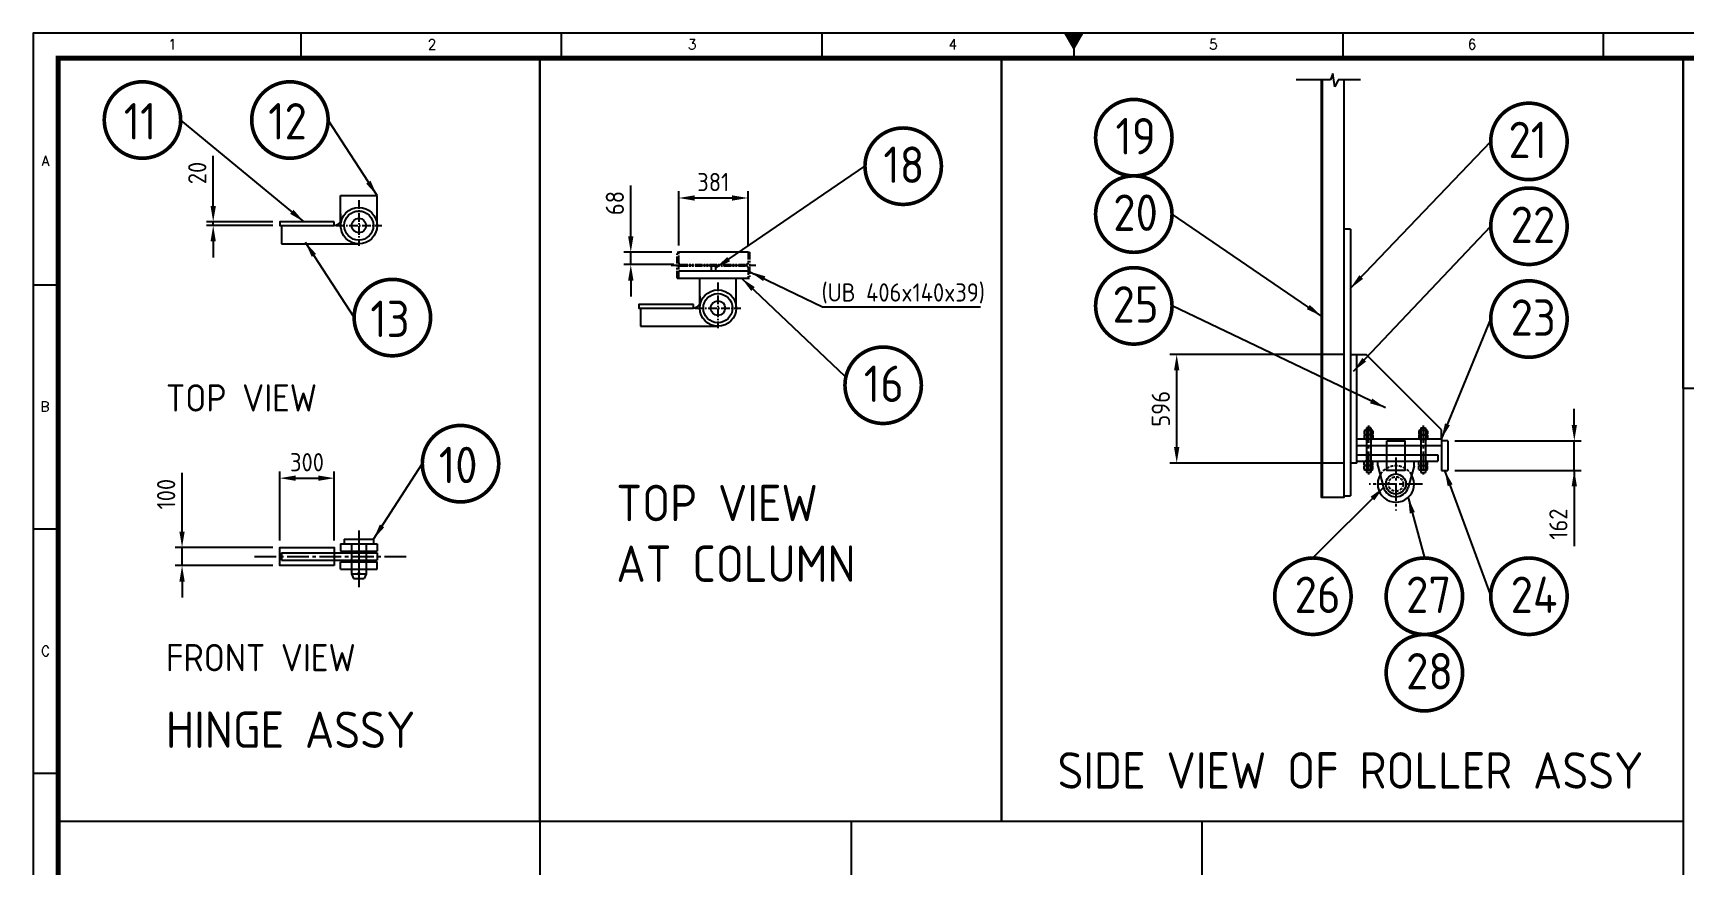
# Model space of a CAD drawing. Header units: millimetres. Extents: x -1362 to -436, y 602 to 1257.
# Drawn here: x -1359 to -996.1, y 1071.1 to 1253.9 of the extents above; entities that cross this region are included whole.
import ezdxf
from ezdxf.enums import TextEntityAlignment as Align

# ---------------------------------------------------------------- set-up
doc = ezdxf.new("R2010")
doc.units = ezdxf.units.MM
for name, pattern in [('CENTER2', [28.575, 19.05, -3.175, 3.175, -3.175]), ('DASHED2', [9.525, 6.35, -3.175]), ('PHANTOM2', [31.75, 15.875, -3.175, 3.175, -3.175, 3.175, -3.175])]:
    doc.linetypes.add(name, pattern=pattern)
doc.layers.add('BORDER', color=6, linetype='Continuous')
doc.styles.add('ACISOTS', font='isocp.shx')
doc.styles.add('ROMANS', font='romans.shx', dxfattribs={"width": 0.8})
doc.styles.get("Standard").update_dxf_attribs({"font": 'arial.ttf'})
doc.dimstyles.new('ISO-25', dxfattribs={"dimtxt": 4, "dimasz": 3.5, "dimexe": 1.5, "dimexo": 1.5, "dimgap": 1.5, "dimtad": 1, "dimtxsty": 'Standard', "dimcen": 0, "dimadec": 0, "dimazin": 0, "dimtfac": 1, "dimtmove": 0, "dimatfit": 3, "dimfxl": 1, "dimarcsym": 0})

# ---------------------------------------------------------------- blocks, each defined once
blk = doc.blocks.new('*D6690')
at = {"color": 0, "lineweight": -2}
for p, q in [((-1326.19, 1144.34), (-1326.19, 1157.25)), ((-1306.23, 1140.84), (-1327.69, 1140.84)), ((-1326.19, 1136.84), (-1326.19, 1140.84)), ((-1306.23, 1136.84), (-1327.69, 1136.84)), ((-1326.19, 1133.34), (-1326.19, 1129.84))]:
    blk.add_line(p, q, dxfattribs=at)
at = {"color": 0}
for points in [[(-1326.78, 1144.34), (-1325.61, 1144.34), (-1326.19, 1140.84)], [(-1325.61, 1133.34), (-1326.78, 1133.34), (-1326.19, 1136.84)]]:
    blk.add_solid(points, dxfattribs=at)
at = {"layer": 'Defpoints', "color": 0}
for p in [(-1326.19, 1140.84), (-1304.73, 1140.84), (-1304.73, 1136.84)]:
    blk.add_point(p, dxfattribs=at)
at = {"color": 0, "ltscale": 0.5, "insert": (-1329.69, 1152.54), "char_height": 4, "attachment_point": 5, "rotation": 90, "style": 'ACISOTS'}
blk.add_mtext('100', dxfattribs=at)
blk = doc.blocks.new('*D6691')
at = {"color": 0, "lineweight": -2}
for p, q in [((-1304.73, 1142.34), (-1304.73, 1157.56)), ((-1301.23, 1156.06), (-1296.23, 1156.06)), ((-1292.73, 1142.34), (-1292.73, 1157.56))]:
    blk.add_line(p, q, dxfattribs=at)
at = {"color": 0}
for points in [[(-1301.23, 1156.65), (-1301.23, 1155.48), (-1304.73, 1156.06)], [(-1296.23, 1155.48), (-1296.23, 1156.65), (-1292.73, 1156.06)]]:
    blk.add_solid(points, dxfattribs=at)
at = {"layer": 'Defpoints', "color": 0}
for p in [(-1292.73, 1156.06), (-1304.73, 1140.84), (-1292.73, 1140.84)]:
    blk.add_point(p, dxfattribs=at)
at = {"color": 0, "ltscale": 0.5, "insert": (-1298.73, 1159.56), "char_height": 4, "attachment_point": 5, "style": 'ACISOTS'}
blk.add_mtext('300', dxfattribs=at)
blk = doc.blocks.new('*D6692')
at = {"color": 0, "lineweight": -2}
for p, q in [((-1319.35, 1215.86), (-1319.35, 1226.86)), ((-1306.23, 1212.36), (-1320.85, 1212.36)), ((-1319.35, 1211.56), (-1319.35, 1212.36)), ((-1306.23, 1211.56), (-1320.85, 1211.56)), ((-1319.35, 1208.06), (-1319.35, 1204.56))]:
    blk.add_line(p, q, dxfattribs=at)
at = {"color": 0}
for points in [[(-1319.93, 1215.86), (-1318.76, 1215.86), (-1319.35, 1212.36)], [(-1318.76, 1208.06), (-1319.93, 1208.06), (-1319.35, 1211.56)]]:
    blk.add_solid(points, dxfattribs=at)
at = {"layer": 'Defpoints', "color": 0}
for p in [(-1319.35, 1212.36), (-1304.73, 1212.36), (-1304.73, 1211.56)]:
    blk.add_point(p, dxfattribs=at)
at = {"color": 0, "ltscale": 0.5, "insert": (-1322.85, 1223.11), "char_height": 4, "attachment_point": 5, "rotation": 90, "style": 'ACISOTS'}
blk.add_mtext('20', dxfattribs=at)
blk = doc.blocks.new('A$7E97B1321435D')
at = {"color": 6, "linetype": 'PHANTOM2', "ltscale": 0.25}
for p, q in [((3.37, 0), (3.37, 14.18)), ((3.37, 14.18), (4.23, 14.18)), ((4.23, 8.43), (4.23, 14.18)), ((42.31, 14.18), (42.31, 8.43)), ((42.31, 14.18), (43.17, 14.18)), ((43.17, 14.18), (43.17, 0)), ((3.37, 0), (4.23, 0)), ((4.23, 0), (4.23, 5.75)), ((5.25, 7.41), (41.29, 7.41)), ((5.25, 6.77), (41.29, 6.77)), ((42.31, 5.75), (42.31, 0)), ((42.31, 0), (43.17, 0))]:
    blk.add_line(p, q, dxfattribs=at)
at = {"color": 3, "linetype": 'CENTER2', "ltscale": 0.5}
blk.add_line((0, 7.09), (46.54, 7.09), dxfattribs=at)
at = {"color": 6, "linetype": 'PHANTOM2', "ltscale": 0.25}
for centre, start, end in [((5.25, 8.43), 180, 270), ((41.29, 5.75), 0, 90)]:
    blk.add_arc(centre, 1.02, start, end, dxfattribs=at)
at = {"color": 6, "linetype": 'PHANTOM2', "ltscale": 0.25, "extrusion": (0, 0, -1)}
for centre, start, end in [((-5.25, 5.75), 0, 90), ((-41.29, 8.43), 180, 270)]:
    blk.add_arc(centre, 1.02, start, end, dxfattribs=at)
blk = doc.blocks.new('*D6733')
at = {"color": 0, "lineweight": -2}
for p, q in [((-1070.89, 1183.22), (-1109.06, 1183.22)), ((-1107.56, 1162.88), (-1107.56, 1179.72)), ((-1070.89, 1159.38), (-1109.06, 1159.38))]:
    blk.add_line(p, q, dxfattribs=at)
at = {"color": 0}
for points in [[(-1106.98, 1179.72), (-1108.15, 1179.72), (-1107.56, 1183.22)], [(-1108.15, 1162.88), (-1106.98, 1162.88), (-1107.56, 1159.38)]]:
    blk.add_solid(points, dxfattribs=at)
at = {"layer": 'Defpoints', "color": 0}
for p in [(-1107.56, 1183.22), (-1069.39, 1183.22), (-1069.39, 1159.38)]:
    blk.add_point(p, dxfattribs=at)
at = {"color": 0, "ltscale": 0.5, "insert": (-1111.06, 1171.3), "char_height": 4, "attachment_point": 5, "rotation": 90, "style": 'ACISOTS'}
blk.add_mtext('596', dxfattribs=at)
blk = doc.blocks.new('*D6735')
at = {"color": 0, "lineweight": -2}
for p, q in [((-1020.17, 1167.76), (-1020.17, 1171.26)), ((-1046.45, 1164.26), (-1018.67, 1164.26)), ((-1020.17, 1157.78), (-1020.17, 1164.26)), ((-1046.45, 1157.78), (-1018.67, 1157.78)), ((-1020.17, 1157.78), (-1020.17, 1141.14)), ((-1020.17, 1154.28), (-1020.17, 1150.78))]:
    blk.add_line(p, q, dxfattribs=at)
at = {"color": 0}
for points in [[(-1020.75, 1167.76), (-1019.59, 1167.76), (-1020.17, 1164.26)], [(-1019.59, 1154.28), (-1020.75, 1154.28), (-1020.17, 1157.78)]]:
    blk.add_solid(points, dxfattribs=at)
at = {"layer": 'Defpoints', "color": 0}
for p in [(-1047.95, 1164.26), (-1020.17, 1164.26), (-1047.95, 1157.78)]:
    blk.add_point(p, dxfattribs=at)
at = {"color": 0, "ltscale": 0.5, "insert": (-1023.67, 1145.96), "char_height": 4, "attachment_point": 5, "rotation": 90, "style": 'ACISOTS'}
blk.add_mtext('162', dxfattribs=at)
blk = doc.blocks.new('*D6742')
at = {"color": 0, "lineweight": -2}
for p, q in [((-1217.02, 1207.19), (-1217.02, 1219.12)), ((-1213.52, 1217.62), (-1205.29, 1217.62)), ((-1201.79, 1207.19), (-1201.79, 1219.12))]:
    blk.add_line(p, q, dxfattribs=at)
at = {"color": 0}
for points in [[(-1213.52, 1218.2), (-1213.52, 1217.03), (-1217.02, 1217.62)], [(-1205.29, 1217.03), (-1205.29, 1218.2), (-1201.79, 1217.62)]]:
    blk.add_solid(points, dxfattribs=at)
at = {"layer": 'Defpoints', "color": 0}
for p in [(-1201.79, 1217.62), (-1217.02, 1205.69), (-1201.79, 1205.69)]:
    blk.add_point(p, dxfattribs=at)
at = {"color": 0, "ltscale": 0.5, "insert": (-1209.43, 1221.12), "char_height": 4, "attachment_point": 5, "style": 'ACISOTS'}
blk.add_mtext('381', dxfattribs=at)
blk = doc.blocks.new('*D6743')
at = {"color": 0, "lineweight": -2}
for p, q in [((-1227.56, 1209.19), (-1227.56, 1220.33)), ((-1218.52, 1205.69), (-1229.06, 1205.69)), ((-1227.56, 1202.99), (-1227.56, 1205.69)), ((-1218.11, 1202.99), (-1229.06, 1202.99)), ((-1227.56, 1199.49), (-1227.56, 1195.99))]:
    blk.add_line(p, q, dxfattribs=at)
at = {"color": 0}
for points in [[(-1228.14, 1209.19), (-1226.97, 1209.19), (-1227.56, 1205.69)], [(-1226.97, 1199.49), (-1228.14, 1199.49), (-1227.56, 1202.99)]]:
    blk.add_solid(points, dxfattribs=at)
at = {"layer": 'Defpoints', "color": 0}
for p in [(-1227.56, 1205.69), (-1217.02, 1205.69), (-1216.61, 1202.99)]:
    blk.add_point(p, dxfattribs=at)
at = {"color": 0, "ltscale": 0.5, "insert": (-1231.06, 1216.51), "char_height": 4, "attachment_point": 5, "rotation": 90, "style": 'ACISOTS'}
blk.add_mtext('68', dxfattribs=at)
blk = doc.blocks.new('A1B')
at = {"layer": 'BORDER', "color": 1}
for p, q in [((56.44, 585), (56.44, 590)), ((56.44, 585), (56.44, 590)), ((108.38, 585), (108.38, 590)), ((108.38, 585), (108.38, 590)), ((160.31, 585), (160.31, 590)), ((160.31, 585), (160.31, 590)), ((264.19, 585), (264.19, 590)), ((316.12, 585), (316.12, 590)), ((3, 539.83), (8, 539.83)), ((3, 491.17), (8, 491.17)), ((3, 442.5), (8, 442.5))]:
    blk.add_line(p, q, dxfattribs=at)
at = {"layer": 'BORDER'}
for p, q in [((210.5, 587), (208.77, 590)), ((210.5, 590), (210.5, 585)), ((210.5, 587), (212.23, 590)), ((210.5, 588), (210.5, 585)), ((210.5, 588), (210.5, 585))]:
    blk.add_line(p, q, dxfattribs=at)
blk.add_lwpolyline([(837, 3), (837, 590), (3, 590), (3, 3)], close=True, dxfattribs=at)
at = {"layer": 'BORDER', "const_width": 1}
blk.add_lwpolyline([(8, 8), (832, 8), (832, 585), (8, 585)], close=True, dxfattribs=at)
at = {"layer": 'BORDER'}
blk.add_solid([(212.23, 590), (208.77, 590), (210.5, 587)], dxfattribs=at)
at = {"layer": 'BORDER', "color": 1, "style": 'ROMANS'}
for s, p in [('1', (30.81, 586.75)), ('2', (82.56, 586.75)), ('3', (134.41, 586.75)), ('4', (186.37, 586.75)), ('5', (238.32, 586.75)), ('6', (289.89, 586.75)), ('A', (5.48, 563.52)), ('B', (5.35, 514.55)), ('C', (5.49, 465.84))]:
    blk.add_text(s, height=2, dxfattribs=at).set_placement(p, align=Align.CENTER)
blk = doc.blocks.new('A$7EA51210113029E')
blk.add_blockref('A1B', (0, 0))

msp = doc.modelspace()

# ---------------------------------------------------------------- linework, layer by layer
at = {"color": 2}
for p, q in [((-1291.33267, 1218.15703), (-1283.33267, 1218.15703)), ((-1291.33267, 1211.55703), (-1291.33267, 1218.15703)), ((-1283.33267, 1211.55703), (-1283.33267, 1218.15703)), ((-1291.33267, 1214.15703), (-1291.33267, 1212.15703)), ((-1304.33267, 1211.55703), (-1304.33267, 1207.55703)), ((-1201.79035, 1205.69386), (-1217.02235, 1205.69386)), ((-1217.02235, 1201.62186), (-1201.79035, 1201.62186)), ((-1209.90635, 1202.72986), (-1209.90635, 1201.62186)), ((-1208.90635, 1202.72986), (-1208.90635, 1201.62186)), ((-1217.02235, 1200.02186), (-1201.79035, 1200.02186)), ((-1212.40635, 1193.42186), (-1212.40635, 1200.02186)), ((-1204.40635, 1193.42186), (-1204.40635, 1200.02186)), ((-1212.40635, 1196.02186), (-1212.40635, 1194.02186)), ((-1225.40635, 1193.42186), (-1225.40635, 1189.42186)), ((-1287.78059, 1135.04263), (-1286.88475, 1135.04263))]:
    msp.add_line(p, q, dxfattribs=at)
at = {"color": 3, "linetype": 'CENTER2', "ltscale": 0.1}
for p, q in [((-1287.33267, 1217.17313), (-1287.33267, 1207.14092)), ((-1292.34878, 1211.55703), (-1282.31657, 1211.55703)), ((-1208.40635, 1199.03796), (-1208.40635, 1189.00575)), ((-1213.42245, 1193.42186), (-1203.39024, 1193.42186))]:
    msp.add_line(p, q, dxfattribs=at)
at = {"color": 6, "ltscale": 0.5}
for p, q in [((-1069.38505, 1210.77529), (-1070.82505, 1210.77529)), ((-1069.38505, 1210.77529), (-1069.38505, 1152.17529)), ((-1069.38505, 1183.21529), (-1065.94505, 1183.21529)), ((-1067.94505, 1159.37529), (-1067.94505, 1183.21529)), ((-1049.38505, 1166.65529), (-1065.94505, 1183.21529)), ((-1066.34505, 1166.45839), (-1066.34505, 1165.7322)), ((-1066.34505, 1165.49839), (-1066.34505, 1164.7722)), ((-1064.66505, 1166.57529), (-1066.10505, 1166.57529)), ((-1064.66505, 1165.61529), (-1066.10505, 1165.61529)), ((-1064.66505, 1165.61529), (-1066.10505, 1165.61529)), ((-1065.86505, 1167.14505), (-1065.86505, 1157.28554)), ((-1064.90505, 1167.14505), (-1065.86505, 1167.14505)), ((-1064.90505, 1167.14505), (-1064.90505, 1157.28554)), ((-1064.42505, 1166.45839), (-1064.42505, 1165.7322)), ((-1064.42505, 1165.49839), (-1064.42505, 1164.7722)), ((-1054.34505, 1166.45839), (-1054.34505, 1165.7322)), ((-1054.34505, 1165.49839), (-1054.34505, 1164.7722)), ((-1054.10505, 1166.57529), (-1052.66505, 1166.57529)), ((-1054.10505, 1165.61529), (-1052.66505, 1165.61529)), ((-1054.10505, 1165.61529), (-1052.66505, 1165.61529)), ((-1053.86505, 1167.14505), (-1053.86505, 1157.28554)), ((-1053.86505, 1167.14505), (-1052.90505, 1167.14505)), ((-1052.90505, 1167.14505), (-1052.90505, 1157.28554)), ((-1052.42505, 1166.45839), (-1052.42505, 1165.7322)), ((-1052.42505, 1165.49839), (-1052.42505, 1164.7722)), ((-1049.38505, 1164.65529), (-1049.38505, 1166.65529)), ((-1049.38505, 1164.65529), (-1067.94505, 1164.65529)), ((-1067.94505, 1163.21529), (-1049.38505, 1163.21529)), ((-1064.66505, 1164.65529), (-1066.10505, 1164.65529)), ((-1054.10505, 1164.65529), (-1052.66505, 1164.65529)), ((-1067.94505, 1159.37529), (-1069.38505, 1159.37529)), ((-1067.94505, 1161.21529), (-1050.18505, 1161.21529)), ((-1067.94505, 1159.77529), (-1050.18505, 1159.77529)), ((-1066.34505, 1158.9322), (-1066.34505, 1159.65839)), ((-1066.34505, 1157.9722), (-1066.34505, 1158.69839)), ((-1064.66505, 1159.77529), (-1066.10505, 1159.77529)), ((-1064.66505, 1158.81529), (-1066.10505, 1158.81529)), ((-1064.66505, 1158.81529), (-1066.10505, 1158.81529)), ((-1064.66505, 1157.85529), (-1066.10505, 1157.85529)), ((-1064.42505, 1158.9322), (-1064.42505, 1159.65839)), ((-1064.42505, 1157.9722), (-1064.42505, 1158.69839)), ((-1063.38505, 1158.77529), (-1063.38505, 1159.77529)), ((-1063.38505, 1158.77529), (-1062.0854, 1154.03494)), ((-1055.38505, 1158.77529), (-1056.68471, 1154.03494)), ((-1055.38505, 1158.77529), (-1055.38505, 1159.77529)), ((-1054.34505, 1158.9322), (-1054.34505, 1159.65839)), ((-1054.34505, 1157.9722), (-1054.34505, 1158.69839)), ((-1054.10505, 1159.77529), (-1052.66505, 1159.77529)), ((-1054.10505, 1158.81529), (-1052.66505, 1158.81529)), ((-1054.10505, 1158.81529), (-1052.66505, 1158.81529)), ((-1054.10505, 1157.85529), (-1052.66505, 1157.85529)), ((-1052.42505, 1158.9322), (-1052.42505, 1159.65839)), ((-1052.42505, 1157.9722), (-1052.42505, 1158.69839)), ((-1050.18505, 1161.21529), (-1050.18505, 1159.77529)), ((-1064.90505, 1157.28554), (-1065.86505, 1157.28554)), ((-1053.86505, 1157.28554), (-1052.90505, 1157.28554)), ((-1070.82505, 1152.17529), (-1069.38505, 1152.17529))]:
    msp.add_line(p, q, dxfattribs=at)
at = {"color": 2, "ltscale": 0.5}
for p, q in [((-1304.33267, 1207.55703), (-1287.33267, 1207.55703)), ((-1225.40635, 1189.42186), (-1208.40635, 1189.42186)), ((-1049.38505, 1164.65529), (-1049.38505, 1163.21529)), ((-1075.62505, 1151.77529), (-1075.70505, 1151.77529)), ((-1247.52693, 1080.59685), (-1247.52693, 951.04462)), ((-1179.09032, 1080.59685), (-1179.09032, 951.35212)), ((-1102.02102, 1080.59685), (-1102.02102, 951.35212))]:
    msp.add_line(p, q, dxfattribs=at)
at = {"color": 3, "linetype": 'CENTER2', "ltscale": 0.2}
for p, q in [((-1065.38505, 1167.62505), (-1065.38505, 1156.80554)), ((-1053.38505, 1167.62505), (-1053.38505, 1156.80554)), ((-1059.38505, 1160.6122), (-1059.38505, 1148.93838)), ((-1053.54814, 1154.77529), (-1065.22196, 1154.77529))]:
    msp.add_line(p, q, dxfattribs=at)
at = {"color": 5, "ltscale": 0.5}
for p, q in [((-1049.38505, 1164.65529), (-1049.38505, 1157.77529)), ((-1047.94505, 1164.25529), (-1049.38505, 1164.25529)), ((-1047.94505, 1164.25529), (-1047.94505, 1157.77529)), ((-1049.38505, 1157.77529), (-1047.94505, 1157.77529))]:
    msp.add_line(p, q, dxfattribs=at)
at = {"color": 3, "linetype": 'CENTER2'}
msp.add_line((-1287.33267, 1144.57839), (-1287.33267, 1132.10688), dxfattribs=at)
at = {"color": 4, "ltscale": 0.5}
for p, q in [((-1304.33267, 1139.64263), (-1283.33267, 1139.64263)), ((-1304.33267, 1139.64263), (-1304.33267, 1138.04263)), ((-1291.33267, 1141.64263), (-1283.33267, 1141.64263)), ((-1291.33267, 1141.64263), (-1291.33267, 1140.04263)), ((-1291.33267, 1140.04263), (-1283.33267, 1140.04263)), ((-1290.53267, 1142.64263), (-1290.53267, 1141.64263)), ((-1290.53267, 1142.64263), (-1284.13267, 1142.64263)), ((-1290.53267, 1140.04263), (-1290.53267, 1139.64263)), ((-1288.93267, 1141.64263), (-1288.93267, 1135.04263)), ((-1285.73267, 1141.64263), (-1285.73267, 1135.04263)), ((-1284.13267, 1142.64263), (-1284.13267, 1141.64263)), ((-1284.13267, 1140.04263), (-1284.13267, 1139.64263)), ((-1283.33267, 1141.64263), (-1283.33267, 1140.04263)), ((-1283.33267, 1139.64263), (-1283.33267, 1138.04263)), ((-1304.33267, 1138.04263), (-1283.33267, 1138.04263)), ((-1291.33267, 1136.04263), (-1291.33267, 1137.64263)), ((-1291.33267, 1137.64263), (-1283.33267, 1137.64263)), ((-1291.33267, 1136.04263), (-1283.33267, 1136.04263)), ((-1290.53267, 1137.64263), (-1290.53267, 1138.04263)), ((-1284.13267, 1137.64263), (-1284.13267, 1138.04263)), ((-1283.33267, 1136.04263), (-1283.33267, 1137.64263)), ((-1288.93267, 1135.04263), (-1288.53267, 1134.04263)), ((-1288.93267, 1135.04263), (-1285.73267, 1135.04263)), ((-1288.53267, 1134.04263), (-1286.13267, 1134.04263)), ((-1285.73267, 1135.04263), (-1286.13267, 1134.04263))]:
    msp.add_line(p, q, dxfattribs=at)
at = {"color": 3, "linetype": 'CENTER2', "ltscale": 0.25}
msp.add_line((-1310.25437, 1138.84263), (-1276.51198, 1138.84263), dxfattribs=at)
at = {"color": 2, "ltscale": 0.5}
for points in [[(-1353.4393, 1248.35212), (-996.21379, 1248.35212), (-996.21379, 951.04462), (-1353.4393, 951.04462)], [(-1353.4393, 1248.35212), (-1247.52693, 1248.35212), (-1247.52693, 1080.59685), (-1353.4393, 1080.59685)], [(-1146.10918, 1080.59685), (-1247.52693, 1080.59685), (-1247.52693, 1248.35212), (-1146.10918, 1248.35212)], [(-1146.10918, 1248.35212), (-996.21379, 1248.35212), (-996.21379, 1080.59685), (-1146.10918, 1080.59685)], [(-996.21379, 1248.35212), (-923.41724, 1248.35212), (-923.41724, 1175.73173), (-996.21379, 1175.73173)], [(-1292.73267, 1212.35703), (-1304.73267, 1212.35703), (-1304.73267, 1211.55703), (-1292.73267, 1211.55703)], [(-1213.80635, 1194.22186), (-1225.80635, 1194.22186), (-1225.80635, 1193.42186), (-1213.80635, 1193.42186)]]:
    msp.add_lwpolyline(points, close=True, dxfattribs=at)
at = {"color": 6, "linetype": 'PHANTOM2'}
msp.add_lwpolyline([(-1067.13933, 1243.58667), (-1072.0458, 1243.58667), (-1072.7766, 1242.02304), (-1073.25772, 1244.96987), (-1073.72996, 1243.58667), (-1081.29574, 1243.58667)], dxfattribs=at)
at = {"color": 2, "ltscale": 0.5, "const_width": 0.8}
for points in [[(-1326.49417, 1234.7528, 1), (-1343.29417, 1234.7528, 1)], [(-1294.08297, 1234.7528, 1), (-1310.88297, 1234.7528, 1)], [(-1108.59067, 1230.87464, 1), (-1125.39067, 1230.87464, 1)], [(-1021.7378, 1230.05276, 1), (-1038.5378, 1230.05276, 1)], [(-1176.08192, 1224.60212, -1), (-1159.28192, 1224.60212, -1)], [(-1108.59067, 1214.07464, 1), (-1125.39067, 1214.07464, 1)], [(-1021.7378, 1211.41047, 1), (-1038.5378, 1211.41047, 1)], [(-1108.59067, 1193.90971, 1), (-1125.39067, 1193.90971, 1)], [(-1288.36667, 1191.34571, 1), (-1271.56667, 1191.34571, 1)], [(-1021.7378, 1191.02318, 1), (-1038.5378, 1191.02318, 1)], [(-1180.48502, 1176.47536, -1), (-1163.68502, 1176.47536, -1)], [(-1256.58237, 1159.2384, 1), (-1273.38237, 1159.2384, 1)], [(-1069.2225, 1130.1187, 1), (-1086.0225, 1130.1187, 1)], [(-1044.72356, 1130.1187, 1), (-1061.52356, 1130.1187, 1)], [(-1021.7378, 1130.1187, 1), (-1038.5378, 1130.1187, 1)], [(-1044.72356, 1113.3187, 1), (-1061.52356, 1113.3187, 1)]]:
    msp.add_lwpolyline(points, format="xyb", close=True, dxfattribs=at)
at = {"color": 4, "ltscale": 0.5}
msp.add_lwpolyline([(-1075.62505, 1243.58667), (-1075.62505, 1151.77529), (-1075.70505, 1151.77529), (-1075.70505, 1243.58667)], dxfattribs=at)
at = {"color": 2, "ltscale": 0.5}
msp.add_lwpolyline([(-1070.82505, 1243.58667), (-1070.82505, 1151.77529), (-1075.62505, 1151.77529), (-1075.62505, 1243.58667)], dxfattribs=at)
at = {"color": 5, "ltscale": 0.5}
msp.add_lwpolyline([(-1061.38505, 1164.25529), (-1057.38505, 1164.25529), (-1057.38505, 1157.77529), (-1061.38505, 1157.77529)], close=True, dxfattribs=at)
at = {"color": 4, "ltscale": 0.5}
msp.add_lwpolyline([(-1292.73267, 1136.84263), (-1304.73267, 1136.84263), (-1304.73267, 1140.84263), (-1292.73267, 1140.84263)], close=True, dxfattribs=at)
at = {"color": 2}
for centre, radius in [((-1287.33267, 1211.55703), 4), ((-1287.33267, 1211.55703), 3.2), ((-1287.33267, 1211.55703), 1.6), ((-1208.40635, 1193.42186), 4), ((-1208.40635, 1193.42186), 3.2), ((-1208.40635, 1193.42186), 1.6)]:
    msp.add_circle(centre, radius, dxfattribs=at)
at = {"color": 6, "ltscale": 0.5}
msp.add_circle((-1059.38505, 1154.77529), 2.2, dxfattribs=at)
at = {"color": 6, "linetype": 'DASHED2', "ltscale": 0.1}
msp.add_circle((-1059.38505, 1154.77529), 1.6, dxfattribs=at)
at = {"color": 2, "ltscale": 0.5}
msp.add_circle((-1287.33267, 1135.04263), 0.2, dxfattribs=at)
for centre in [(-1292.98952, 1213.55703), (-1214.0632, 1195.42186)]:
    msp.add_arc(centre, 2, 270, 340.5287794, dxfattribs=at)
at = {"color": 6, "ltscale": 0.5}
for centre, radius, start, end in [((-1066.10505, 1166.27048), 0.30481, 38.0592715, 141.9407285), ((-1066.10505, 1165.9201), 0.30481, 218.0592715, 321.9407285), ((-1066.10505, 1165.31048), 0.30481, 38.0592715, 141.9407285), ((-1065.38505, 1165.5314), 1.04389, 62.6246075, 117.3753925), ((-1065.38505, 1166.65918), 1.04389, 242.6246075, 297.3753925), ((-1065.38505, 1164.5714), 1.04389, 62.6246075, 117.3753925), ((-1064.66505, 1166.27048), 0.30481, 38.0592715, 141.9407285), ((-1064.66505, 1165.9201), 0.30481, 218.0592715, 321.9407285), ((-1064.66505, 1165.31048), 0.30481, 38.0592715, 141.9407285), ((-1054.10505, 1166.27048), 0.30481, 38.0592715, 141.9407285), ((-1054.10505, 1165.9201), 0.30481, 218.0592715, 321.9407285), ((-1054.10505, 1165.31048), 0.30481, 38.0592715, 141.9407285), ((-1053.38505, 1165.5314), 1.04389, 62.6246075, 117.3753925), ((-1053.38505, 1166.65918), 1.04389, 242.6246075, 297.3753925), ((-1053.38505, 1164.5714), 1.04389, 62.6246075, 117.3753925), ((-1052.66505, 1166.27048), 0.30481, 38.0592715, 141.9407285), ((-1052.66505, 1165.9201), 0.30481, 218.0592715, 321.9407285), ((-1052.66505, 1165.31048), 0.30481, 38.0592715, 141.9407285), ((-1066.10505, 1164.9601), 0.30481, 218.0592715, 321.9407285), ((-1065.38505, 1165.69918), 1.04389, 242.6246075, 297.3753925), ((-1064.66505, 1164.9601), 0.30481, 218.0592715, 321.9407285), ((-1054.10505, 1164.9601), 0.30481, 218.0592715, 321.9407285), ((-1053.38505, 1165.69918), 1.04389, 242.6246075, 297.3753925), ((-1052.66505, 1164.9601), 0.30481, 218.0592715, 321.9407285), ((-1066.10505, 1159.47048), 0.30481, 38.0592715, 141.9407285), ((-1066.10505, 1159.1201), 0.30481, 218.0592715, 321.9407285), ((-1066.10505, 1158.51048), 0.30481, 38.0592715, 141.9407285), ((-1066.10505, 1158.1601), 0.30481, 218.0592715, 321.9407285), ((-1065.38505, 1158.7314), 1.04389, 62.6246075, 117.3753925), ((-1065.38505, 1159.85918), 1.04389, 242.6246075, 297.3753925), ((-1065.38505, 1157.7714), 1.04389, 62.6246075, 117.3753925), ((-1065.38505, 1158.89918), 1.04389, 242.6246075, 297.3753925), ((-1064.66505, 1159.47048), 0.30481, 38.0592715, 141.9407285), ((-1064.66505, 1159.1201), 0.30481, 218.0592715, 321.9407285), ((-1064.66505, 1158.51048), 0.30481, 38.0592715, 141.9407285), ((-1064.66505, 1158.1601), 0.30481, 218.0592715, 321.9407285), ((-1054.10505, 1159.47048), 0.30481, 38.0592715, 141.9407285), ((-1054.10505, 1159.1201), 0.30481, 218.0592715, 321.9407285), ((-1054.10505, 1158.51048), 0.30481, 38.0592715, 141.9407285), ((-1054.10505, 1158.1601), 0.30481, 218.0592715, 321.9407285), ((-1053.38505, 1158.7314), 1.04389, 62.6246075, 117.3753925), ((-1053.38505, 1159.85918), 1.04389, 242.6246075, 297.3753925), ((-1053.38505, 1157.7714), 1.04389, 62.6246075, 117.3753925), ((-1053.38505, 1158.89918), 1.04389, 242.6246075, 297.3753925), ((-1052.66505, 1159.47048), 0.30481, 38.0592715, 141.9407285), ((-1052.66505, 1159.1201), 0.30481, 218.0592715, 321.9407285), ((-1052.66505, 1158.51048), 0.30481, 38.0592715, 141.9407285), ((-1052.66505, 1158.1601), 0.30481, 218.0592715, 321.9407285), ((-1059.38505, 1154.77529), 4, 149.7589189, 30.2410811), ((-1059.38505, 1154.77529), 2.8, 195.3319149, 344.6680851)]:
    msp.add_arc(centre, radius, start, end, dxfattribs=at)
at = {"color": 6, "linetype": 'DASHED2', "ltscale": 0.1}
msp.add_arc((-1059.38505, 1154.77529), 4, 30.2410811, 149.7589189, dxfattribs=at)

# ---------------------------------------------------------------- block references
at = {"color": 2, "ltscale": 0.5, "xscale": 1.1025, "yscale": 1.1025, "zscale": 1.1025}
msp.add_blockref('A$7EA51210113029E', (-1362.2593, 603.38962), dxfattribs=at)
at = {"xscale": 0.4, "yscale": 0.4, "zscale": 0.4, "rotation": 360}
msp.add_blockref('A$7E97B1321435D', (-1218.71516, 1200.02186), dxfattribs=at)

# ---------------------------------------------------------------- texts
at = {"style": 'ACISOTS'}
for s, insert, char_height, attachment_point in [('11', (-1335.40783, 1234.47308), 8, 5), ('12', (-1302.99663, 1234.47308), 8, 5), ('19', (-1121.02126, 1227.19371), 8, 7), ('21', (-1034.64353, 1226.37183), 8, 7), ('18', (-1167.5366, 1224.92198), 8, 5), ('20', (-1116.60307, 1214.3945), 8, 5), ('22', (-1034.16839, 1207.72954), 8, 7), ('(UB 406x140x39)', (-1167.6723, 1196.66357), 4, 5), ('25', (-1116.60307, 1194.22957), 8, 5), ('13', (-1280.48033, 1191.066), 8, 5), ('23', (-1034.16839, 1187.34225), 8, 7), ('16', (-1171.93971, 1176.79522), 8, 5), ('TOP VIEW', (-1329.73889, 1170.69297), 6, 7), ('10', (-1265.49603, 1158.95869), 8, 5), ('TOP VIEW\\PAT COLUMN', (-1230.73443, 1133.24823), 8, 7), ('26', (-1081.65309, 1126.43778), 8, 7), ('27', (-1057.15416, 1126.43778), 8, 7), ('24', (-1034.16839, 1126.43778), 8, 7), ('FRONT VIEW', (-1329.73889, 1113.62638), 6, 7), ('28', (-1057.15416, 1109.63778), 8, 7), ('HINGE ASSY', (-1329.73889, 1096.77251), 8, 7), ('SIDE VIEW OF ROLLER ASSY', (-1133.74341, 1087.82814), 8, 7)]:
    msp.add_mtext(s, dxfattribs=dict(at, insert=insert, char_height=char_height, attachment_point=attachment_point))

# ---------------------------------------------------------------- dimensions: what is measured, and where the dimension line sits
for base, p1, p2, override, picture, middle in [((-1319.34673, 1212.35703), (-1304.73267, 1211.55703), (-1304.73267, 1212.35703), {"dimtxt": 4, "dimlfac": 25, "dimtxsty": 'ACISOTS'}, '*D6692', (-1322.84713, 1223.10939)), ((-1227.55525, 1205.69386), (-1216.61435, 1202.98586), (-1217.02235, 1205.69386), {"dimtxt": 4, "dimdec": 0, "dimlfac": 25, "dimtxsty": 'ACISOTS'}, '*D6743', (-1231.05525, 1216.51354)), ((-1107.56369, 1183.21529), (-1069.38505, 1159.37529), (-1069.38505, 1183.21529), {"dimtxt": 4, "dimlfac": 25, "dimtxsty": 'ACISOTS'}, '*D6733', (-1111.06369, 1171.29529)), ((-1326.19401, 1140.84263), (-1304.73267, 1136.84263), (-1304.73267, 1140.84263), {"dimtxt": 4, "dimlfac": 25, "dimtxsty": 'ACISOTS'}, '*D6690', (-1329.69401, 1152.54421))]:
    dim = msp.add_linear_dim(base=base, p1=p1, p2=p2, angle=90, dimstyle='ISO-25', override=override)
    dim.commit()
    dim.dimension.update_dxf_attribs({"geometry": picture, "text_midpoint": middle})
dim = msp.add_linear_dim(base=(-1201.79035, 1217.61577), p1=(-1217.02235, 1205.69386), p2=(-1201.79035, 1205.69386), dimstyle='ISO-25', override={"dimtxt": 4, "dimdec": 0, "dimlfac": 25, "dimtxsty": 'ACISOTS'})
dim.commit()
dim.dimension.update_dxf_attribs({"geometry": '*D6742', "text_midpoint": (-1209.43233, 1217.61577), "dimtype": 160})
dim = msp.add_linear_dim(base=(-1020.16956, 1164.25529), p1=(-1047.94505, 1157.77529), p2=(-1047.94505, 1164.25529), angle=90, dimstyle='ISO-25', override={"dimtxt": 4, "dimlfac": 25, "dimtxsty": 'ACISOTS'})
dim.commit()
dim.dimension.update_dxf_attribs({"geometry": '*D6735', "text_midpoint": (-1020.16956, 1145.95518), "dimtype": 160})
dim = msp.add_linear_dim(base=(-1292.73267, 1156.06335), p1=(-1304.73267, 1140.84263), p2=(-1292.73267, 1140.84263), dimstyle='ISO-25', override={"dimtxt": 4, "dimlfac": 25, "dimtxsty": 'ACISOTS'})
dim.commit()
dim.dimension.update_dxf_attribs({"geometry": '*D6691', "text_midpoint": (-1298.73267, 1159.56335)})

# ---------------------------------------------------------------- leaders
at = {"color": 2, "ltscale": 0.5}
for points in [[(-1299.36027, 1212.35703), (-1326.49417, 1234.7528)], [(-1283.33267, 1218.15703), (-1294.08297, 1234.7528)], [(-1069.43151, 1197.71066), (-1038.5378, 1230.05276)], [(-1208.93733, 1202.20635), (-1176.08192, 1224.60212)], [(-1075.73526, 1191.67887), (-1108.59067, 1214.07464)], [(-1068.73472, 1179.54264), (-1038.5378, 1211.41047)], [(-1299.11697, 1207.94148), (-1288.36667, 1191.34571)], [(-1203.23741, 1200.02186), (-1180.48502, 1178.47506)], [(-1061.66652, 1171.51394), (-1108.59067, 1193.90971)], [(-1049.38505, 1164.65529), (-1038.5378, 1191.02318)], [(-1284.13267, 1142.64263), (-1273.38237, 1159.2384)], [(-1048.66505, 1157.77529), (-1038.5378, 1130.1187)], [(-1062.0854, 1154.03494), (-1077.6225, 1138.5187)], [(-1056.68149, 1151.82729), (-1053.12356, 1138.5187)]]:
    msp.add_leader(points, dimstyle='ISO-25', dxfattribs=at)
msp.add_leader([(-1201.37123, 1201.4175), (-1185.44176, 1193.69417), (-1150.72198, 1193.69417)], dimstyle='ISO-25', override={"dimtad": 0})

doc.saveas('drawing.dxf')
